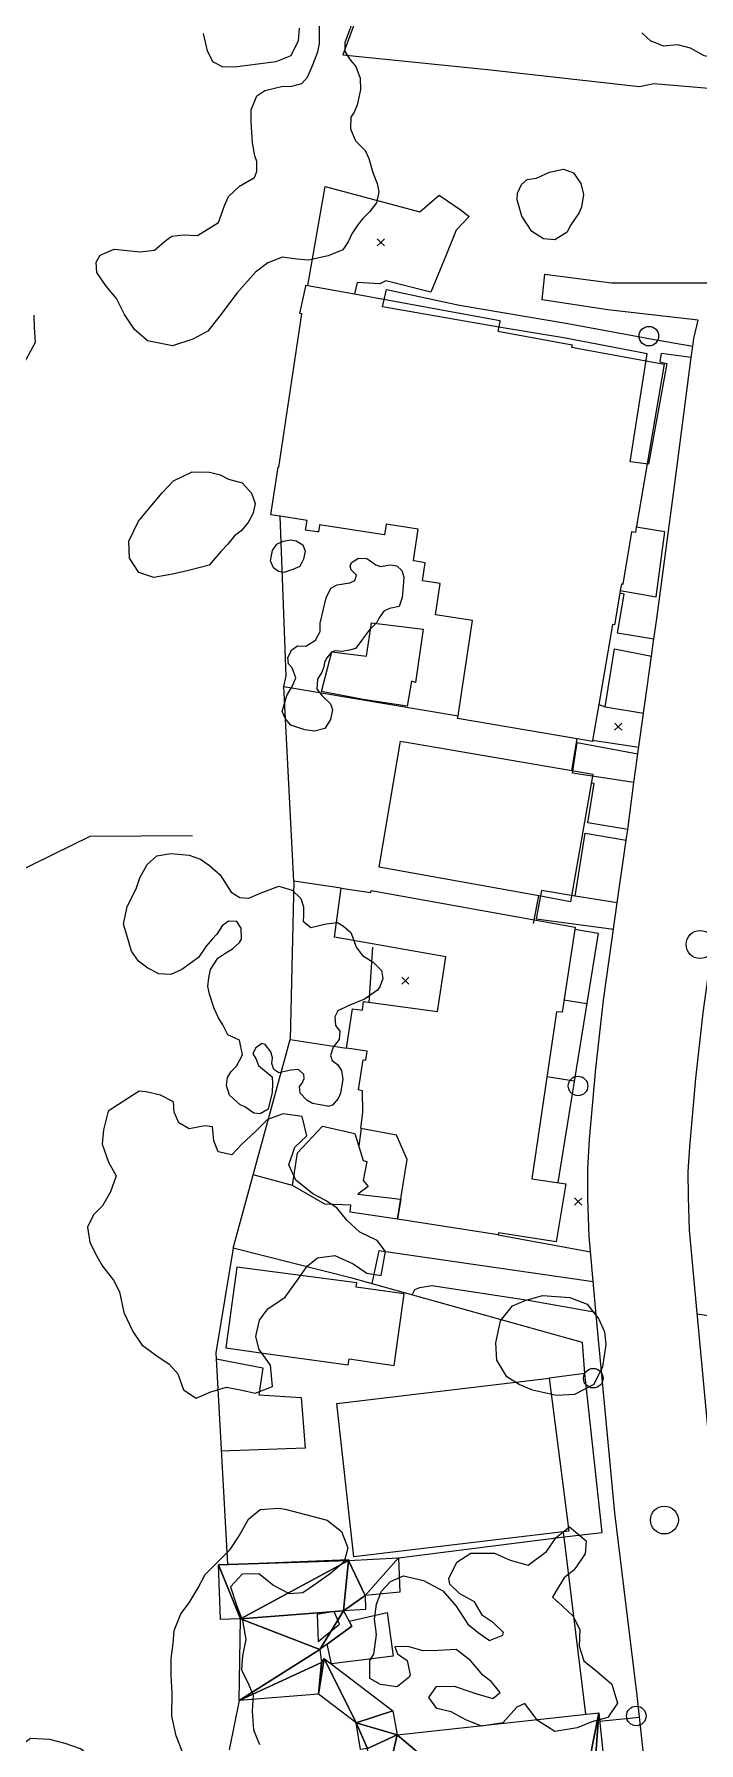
# Model space of a CAD drawing. Header units: metres. Extents: x 4652992 to 4879070, y 2074171 to 2309877.
# Drawn here: x 4653630.6 to 4653682.9, y 2307344.8 to 2307479.6 of the extents above; entities that cross this region are included whole.
import ezdxf

# ---------------------------------------------------------------- set-up
doc = ezdxf.new("R2010")
doc.units = ezdxf.units.M
doc.header["$MEASUREMENT"] = 0
doc.linetypes.add('DGN Style 2', pattern=[66.27138, 39.762828, -26.508552])
doc.linetypes.add('DGN Style 3', pattern=[92.779933, 66.271381, -26.508552])
doc.layers.get('0').update_dxf_attribs({"color": 4, "lineweight": 0})
for name, color, linetype, lineweight in [('Level 1', 2, 'Continuous', 0), ('Level 18', 5, 'Continuous', 0), ('Level 19', 38, 'DGN Style 3', 0), ('Level 20', 30, 'DGN Style 3', 0), ('Level 30', 5, 'Continuous', 0), ('Level 31', 38, 'Continuous', 0), ('Level 35', 4, 'Continuous', 0), ('Level 37', 3, 'Continuous', 0), ('Level 38', 3, 'Continuous', 0), ('Level 40', 1, 'Continuous', 0), ('Level 45', 9, 'Continuous', 0), ('Level 53', 5, 'Continuous', 0), ('Level 54', 30, 'DGN Style 2', 0), ('Level 61', 4, 'Continuous', 0), ('Level 62', 4, 'Continuous', 0), ('Level 63', 3, 'Continuous', 0)]:
    doc.layers.add(name, color=color, linetype=linetype, lineweight=lineweight)

# ---------------------------------------------------------------- blocks, each defined once
blk = doc.blocks.new('POSTE')
at = {"color": 0, "linetype": 'ByBlock', "lineweight": -2}
blk.add_circle((0, 0), 0.770001, dxfattribs=at)
blk = doc.blocks.new('AL')
at = {"color": 0, "linetype": 'ByBlock', "lineweight": -2, "ltscale": 10}
blk.add_circle((0, 0), 1.100002, dxfattribs=at)
blk = doc.blocks.new('COTA')
at = {"color": 0, "linetype": 'ByBlock', "lineweight": -2, "ltscale": 10}
for p, q in [((0, 0), (-1.419522, -1.408457)), ((-1.408457, 1.419522), (0, 0)), ((1.419522, 1.408457), (0, 0)), ((0, 0), (1.408457, -1.419522))]:
    blk.add_line(p, q, dxfattribs=at)
blk = doc.blocks.new('COTA_15')
at = {"layer": 'Level 63', "ltscale": 0.2}
for p, q in [((-1.408367, 1.419327, -0.0002), (9e-05, -0.000195, -0.0002)), ((1.419612, 1.408262, -0.0002), (9e-05, -0.000195, -0.0002)), ((9e-05, -0.000195, -0.0002), (-1.419432, -1.408652, -0.0002)), ((9e-05, -0.000195, -0.0002), (1.408547, -1.419717, -0.0002))]:
    blk.add_line(p, q, dxfattribs=at)
blk = doc.blocks.new('POSTE_1')
at = {"layer": 'Level 61'}
blk.add_circle((-4.7e-05, -1.9e-05, -2.4e-05), 0.770001, dxfattribs=at)
blk = doc.blocks.new('AL_1')
at = {"layer": 'Level 45'}
blk.add_circle((2.1e-05, 1.3e-05, 3e-05), 1.100002, dxfattribs=at)

msp = doc.modelspace()

# ---------------------------------------------------------------- linework, layer by layer
at = {"layer": 'Level 1'}
msp.add_polyline3d([(4653643.027895, 2307416.355288, 1386), (4653634.932925, 2307416.300478, 1380), (4653629.006716, 2307413.373293, 1375)], dxfattribs=at)
at = {"layer": 'Level 18', "color": 30}
for points in [[(4653676.342499, 2307409.940857, 1393.126359), (4653676.505941, 2307411.062399, 1393.082422), (4653677.227126, 2307416.011176, 1392.888552), (4653677.341865, 2307416.863001, 1392.867312), (4653677.838133, 2307420.547303, 1392.594756), (4653678.094042, 2307422.447175, 1392.454207), (4653678.146081, 2307422.820615, 1392.433962), (4653679.22064, 2307430.531799, 1392.015905), (4653679.389647, 2307431.744614, 1391.899208), (4653679.407499, 2307431.872723, 1391.888905), (4653679.66054, 2307433.688578, 1391.742865), (4653681.10562, 2307444.539233, 1390.80186), (4653682.349777, 2307454.081523, 1390.170721), (4653682.466611, 2307454.977604, 1390.11801), (4653682.54578, 2307455.584803, 1390.080706), (4653682.911748, 2307457.034767, 1389.958687)], [(4653682.450502, 2307311.433587, 1395.278311), (4653679.520929, 2307335.507838, 1395.297061), (4653678.084682, 2307348.544168, 1395.090811), (4653676.334959, 2307362.947283, 1394.640811), (4653674.864339, 2307378.556993, 1393.984561), (4653674.296415, 2307384.749403, 1393.853311), (4653674.19435, 2307387.737849, 1393.759561), (4653674.191564, 2307390.080135, 1393.665811), (4653674.335855, 2307392.404783, 1393.590811), (4653674.827698, 2307397.988113, 1393.359561), (4653675.427267, 2307403.378655, 1393.172061), (4653676.342499, 2307409.940857, 1392.953311)], [(4653690.32333, 2307312.391624, 1395.308425), (4653687.3992, 2307336.421143, 1395.327175), (4653685.963042, 2307349.456669, 1395.120925), (4653684.220873, 2307363.797599, 1394.670925), (4653682.761201, 2307379.291103, 1394.014675), (4653682.214938, 2307385.247329, 1393.883425), (4653682.125094, 2307387.877957, 1393.789675), (4653682.122762, 2307389.838949, 1393.695925), (4653682.245169, 2307391.811047, 1393.620925), (4653682.720038, 2307397.201676, 1393.389675), (4653683.297375, 2307402.392346, 1393.202175), (4653684.197375, 2307408.845336, 1392.983425)]]:
    msp.add_polyline3d(points, dxfattribs=at)
at = {"layer": 'Level 19', "linetype": 'DGN Style 3'}
msp.add_polyline3d([(4653682.911748, 2307457.034767, 1389.958687), (4653675.774949, 2307457.851582, 1390.348895), (4653670.595436, 2307458.625981, 1390.348895), (4653670.817301, 2307460.668792, 1390.348895), (4653676.067935, 2307459.966337, 1390.348895), (4653683.876674, 2307459.964232, 1389.788997)], dxfattribs=at)
at = {"layer": 'Level 20', "linetype": 'Continuous'}
msp.add_polyline3d([(4653682.821002, 2307378.656358, 1394.041561), (4653703.894555, 2307375.572942, 1388.729061), (4653708.702477, 2307374.355947, 1387.129061), (4653712.963659, 2307372.77965, 1385.979061), (4653718.039258, 2307371.309484, 1384.529061), (4653720.724998, 2307370.566594, 1384.104061), (4653726.542384, 2307369.708153, 1382.779061), (4653728.913624, 2307369.717932, 1382.504061), (4653735.759801, 2307369.633701, 1381.846914)], dxfattribs=at)
at = {"layer": 'Level 30', "color": 1}
for points in [[(4653652.123325, 2307459.768767, 1392.101873), (4653655.817154, 2307459.094241, 1392.150183), (4653667.272238, 2307457.002443, 1392.3), (4653667.251512, 2307456.888949, 1392.7142), (4653667.117123, 2307456.153009, 1395.4), (4653672.956779, 2307455.086637, 1395.4), (4653672.92144, 2307454.893112, 1395.5), (4653672.95332, 2307454.88729, 1395.5), (4653673.334293, 2307454.817721, 1395.5), (4653680.220931, 2307453.560161, 1395.5), (4653678.87704, 2307445.694676, 1395.677818), (4653678.06408, 2307440.936609, 1395.785386), (4653678.052272, 2307440.867497, 1395.786948), (4653678.050509, 2307440.85718, 1395.787181), (4653678.023922, 2307440.701573, 1395.790699), (4653677.953627, 2307440.290152, 1395.8), (4653677.654653, 2307440.341234, 1394.4), (4653676.948963, 2307436.210992, 1394.4), (4653676.945066, 2307436.188187, 1394.4), (4653676.914397, 2307436.193427, 1394.5506), (4653676.843275, 2307436.205579, 1394.9), (4653676.759253, 2307435.713815, 1394.930614), (4653676.751888, 2307435.670712, 1394.933298), (4653676.750962, 2307435.665289, 1394.933635), (4653676.720107, 2307435.484705, 1394.944877), (4653676.294364, 2307432.992927, 1395.1), (4653676.138259, 2307433.019599, 1395.1), (4653675.059638, 2307426.706675, 1395.1), (4653674.575703, 2307423.874318, 1395.1), (4653674.567672, 2307423.827311, 1395.1), (4653674.56172, 2307423.792475, 1395.1), (4653673.358252, 2307423.998099, 1395.1), (4653663.931653, 2307425.60872, 1395.1), (4653663.968477, 2307425.824246, 1395.1), (4653663.996922, 2307425.990729, 1395.1), (4653665.102178, 2307433.343022, 1394.9), (4653662.183627, 2307433.781762, 1394.6), (4653662.556024, 2307436.258991, 1393.8), (4653661.154597, 2307436.469665, 1393.8), (4653661.369648, 2307437.900212, 1393.8), (4653660.647503, 2307438.00877, 1394.1165), (4653660.45693, 2307438.037419, 1394.2), (4653660.463467, 2307438.080901, 1394.1948), (4653660.835051, 2307440.552727, 1393.9), (4653658.297932, 2307440.934127, 1393.9), (4653658.270756, 2307440.753353, 1393.7909), (4653658.173352, 2307440.105404, 1393.4), (4653658.154305, 2307440.108267, 1393.4), (4653653.045713, 2307440.876231, 1393.4), (4653653.038925, 2307440.831074, 1393.4), (4653652.962573, 2307440.323174, 1393.4), (4653652.863818, 2307440.33802, 1393.4), (4653651.954354, 2307440.474738, 1393.4), (4653652.069182, 2307441.238584, 1393.4), (4653649.933153, 2307441.559689, 1393.624882), (4653649.219641, 2307441.66695, 1393.7), (4653649.786891, 2307445.440371, 1393.7), (4653649.828515, 2307445.434114, 1393.1), (4653651.647101, 2307457.531565, 1392.4), (4653651.496757, 2307457.554166, 1392.4), (4653651.960711, 2307459.704989, 1392.112), (4653651.98011, 2307459.794919, 1392.1), (4653652.123325, 2307459.768767, 1392.101873)], [(4653661.218495, 2307432.667518, 1394.4), (4653660.608776, 2307428.458874, 1394.5), (4653660.311478, 2307428.548764, 1394.5), (4653659.951471, 2307426.572539, 1394.5), (4653656.498937, 2307427.112392, 1394.8), (4653653.20699, 2307427.74387, 1394.5), (4653654.015646, 2307430.860404, 1394.1), (4653656.755303, 2307430.527385, 1394.4), (4653657.147392, 2307433.161292, 1394.4), (4653661.218495, 2307432.667518, 1394.4)], [(4653674.582047, 2307421.217402, 1395.5), (4653672.845516, 2307411.158814, 1395.3), (4653670.339846, 2307411.609113, 1395.333213), (4653657.7569, 2307413.870417, 1395.5), (4653659.435286, 2307423.811701, 1395.5), (4653672.940193, 2307421.498615, 1395.5), (4653674.582047, 2307421.217402, 1395.5)], [(4653671.70794, 2307384.333864, 1396.744332), (4653667.164938, 2307385.04986, 1396.981832), (4653667.135789, 2307384.868118, 1396.981832), (4653659.199304, 2307386.123034, 1396.981832), (4653659.96906, 2307390.830302, 1396.975582), (4653659.121123, 2307392.740239, 1397.069332), (4653656.313545, 2307393.268565, 1397.131832), (4653656.466762, 2307394.551511, 1397.350582), (4653656.441986, 2307396.226457, 1397.638082), (4653656.127989, 2307396.327519, 1397.638082), (4653656.482021, 2307398.693726, 1397.269332), (4653656.692819, 2307398.670873, 1397.269332), (4653656.803629, 2307399.371573, 1396.575582), (4653655.167641, 2307399.59634, 1396.431832), (4653655.654282, 2307402.698481, 1396.213082), (4653656.427476, 2307402.596675, 1396.250582), (4653656.522485, 2307403.287645, 1396.250582), (4653662.360243, 2307402.488022, 1397.131832), (4653663.000901, 2307406.819079, 1398.700582), (4653654.240969, 2307408.349072, 1395.750582), (4653654.763821, 2307412.23683, 1396.375582), (4653657.077466, 2307411.878944, 1399.256832), (4653657.10699, 2307412.032877, 1399.256832), (4653673.205928, 2307409.145683, 1398.869332), (4653672.167681, 2307402.452885, 1398.731832), (4653671.729093, 2307402.475994, 1397.294332), (4653669.798614, 2307389.310423, 1396.856832), (4653672.46259, 2307388.909645, 1396.875582), (4653671.70794, 2307384.333864, 1396.744332)], [(4653648.602095, 2307375.556793, 1398.941207), (4653655.305844, 2307374.612795, 1398.778707), (4653655.372667, 2307375.087331, 1398.322457), (4653658.933877, 2307374.585854, 1397.666207), (4653659.726314, 2307380.213299, 1397.416207), (4653655.935847, 2307380.74706, 1398.766207), (4653655.983758, 2307381.087297, 1398.766207), (4653646.51897, 2307382.334502, 1398.341207), (4653645.663366, 2307375.970615, 1398.778707), (4653648.602095, 2307375.556793, 1398.941207)]]:
    msp.add_polyline3d(points, dxfattribs=at)
for points in [[(4653672.699669, 2307361.493011, 1397.809957), (4653655.761317, 2307359.474702, 1397.803707), (4653654.412165, 2307371.583889, 1397.628707), (4653671.140593, 2307373.570984, 1397.597457)], [(4653654.632348, 2307354.176198, 1398.422457), (4653654.18925, 2307355.163905, 1398.447457), (4653652.869997, 2307354.923335, 1398.566207), (4653652.940635, 2307352.810606, 1399.131832)]]:
    msp.add_3dface(points, dxfattribs=at)
at = {"layer": 'Level 31'}
for points in [[(4653659.199304, 2307386.123034, 1396.981832), (4653655.456501, 2307386.656617, 1396.850582), (4653655.508789, 2307387.223884, 1396.850582), (4653653.470998, 2307387.300825, 1396.850582), (4653650.921064, 2307388.766322, 1396.706832), (4653651.313897, 2307391.355434, 1396.569332), (4653653.278328, 2307393.439058, 1396.644332), (4653655.82444, 2307392.878105, 1396.819332), (4653656.497648, 2307390.73761, 1396.769332), (4653656.779548, 2307390.671026, 1396.763082), (4653656.492155, 2307389.161809, 1396.906832), (4653656.894963, 2307388.68924, 1397.006832), (4653656.077048, 2307388.087142, 1396.844332), (4653659.45616, 2307387.693776, 1396.979746), (4653659.199304, 2307386.123034, 1396.981832)], [(4653655.39002, 2307354.399393, 1398.084957), (4653658.391078, 2307355.092273, 1398.072457), (4653658.852988, 2307351.651677, 1398.091207), (4653653.989257, 2307351.030111, 1398.566207), (4653653.648707, 2307352.589508, 1398.566207), (4653655.605283, 2307354.00646, 1398.216207), (4653655.39002, 2307354.399393, 1398.084957)]]:
    msp.add_polyline3d(points, dxfattribs=at)
at = {"layer": 'Level 35'}
for p, q in [((4653650.233972, 2307428.13148, 1394.822362), (4653663.968477, 2307425.824246, 1395.196504)), ((4653674.109244, 2307403.094458, 1395.513865), (4653672.313062, 2307403.390046, 1395.513865)), ((4653673.120676, 2307396.996186, 1395.838865), (4653670.977676, 2307397.351447, 1395.838865)), ((4653656.325928, 2307393.266234, 1396.617422), (4653656.133903, 2307391.894153, 1396.617422)), ((4653650.921064, 2307388.766322, 1396.348672), (4653647.826211, 2307389.62448, 1396.348672)), ((4653659.278947, 2307359.414284, 1397.400582), (4653672.326524, 2307361.057018, 1397.150582)), ((4653674.033312, 2307347.059245, 1397.225582), (4653672.279467, 2307361.442941, 1397.088082)), ((4653646.709707, 2307348.154474, 1398.669332), (4653645.926026, 2307344.258326, 1398.931832))]:
    msp.add_line(p, q, dxfattribs=at)
at = {"layer": 'Level 35', "extrusion": (-0.0236246334419225, -0.0017584149973661, 0.9997193529543338), "elevation": -112602.381934, "flags": 128}
msp.add_lwpolyline([(-1955624.47473, 4810770.152329), (-1955625.284039, 4810766.458785), (-1955612.870237, 4810765.253331)], dxfattribs=at)
at = {"layer": 'Level 35', "extrusion": (0.0408961662381818, 0.019084632173909, 0.9989811211438409), "elevation": 235747.423714, "flags": 128}
msp.add_lwpolyline([(122989.96901, -5187495.440073), (122988.901069, -5187496.963449), (122972.426877, -5187485.745862)], dxfattribs=at)
at = {"layer": 'Level 35'}
for points in [[(4653673.974224, 2307373.937932, 1396.182615), (4653673.789965, 2307376.383471, 1396.182615), (4653655.700629, 2307381.440194, 1397.195115), (4653646.245855, 2307383.836049, 1397.207615), (4653650.741064, 2307400.300816, 1396.170115), (4653655.167641, 2307399.59634, 1396.431832)], [(4653672.326524, 2307361.057018, 1396.351365), (4653675.336196, 2307361.413075, 1396.213865), (4653673.974224, 2307373.937932, 1396.182615), (4653671.140593, 2307373.570984, 1396.182615)]]:
    msp.add_polyline3d(points, dxfattribs=at)
at = {"layer": 'Level 37', "extrusion": (-0.1048725842303423, 0.0415897027330578, 0.9936156388178607), "elevation": -390688.212728, "flags": 128}
msp.add_lwpolyline([(-3860412.550175, 3453262.683824), (-3860404.361183, 3453264.456587), (-3860389.191886, 3453271.50917)], dxfattribs=at)
at = {"layer": 'Level 37'}
msp.add_polyline3d([(4653644.891258, 2307375.088873, 1397.430772), (4653648.589098, 2307374.376445, 1397.374522), (4653648.252372, 2307372.258426, 1397.374522), (4653651.60816, 2307372.044816, 1397.374522), (4653651.923429, 2307368.046915, 1397.487022), (4653645.293011, 2307367.818575, 1397.777488)], dxfattribs=at)
at = {"layer": 'Level 38'}
for p, q in [((4653672.940193, 2307421.498615, 1394.322362), (4653673.358252, 2307423.998099, 1394.322362)), ((4653669.910553, 2307409.44136, 1394.722361), (4653670.339846, 2307411.609113, 1394.722361))]:
    msp.add_line(p, q, dxfattribs=at)
for points in [[(4653662.307583, 2307498.074997, 1389.8507), (4653654.887838, 2307477.951167, 1391.9507), (4653666.28092, 2307476.804042, 1390.9507), (4653678.272609, 2307475.465714, 1390.0507), (4653679.393548, 2307475.693399, 1390.0507), (4653699.821295, 2307473.953395, 1389.5507), (4653714.166689, 2307472.758232, 1389.5507), (4653724.398611, 2307472.209645, 1389.3507), (4653731.006628, 2307472.522608, 1389.3507)], [(4653651.021428, 2307412.769826, 1396.198672), (4653650.233972, 2307428.13148, 1394.822362), (4653650.427702, 2307428.985157, 1393.122362), (4653649.933153, 2307441.559689, 1393.122362)], [(4653676.759253, 2307435.713815, 1393.097302), (4653679.590578, 2307435.217129, 1392.792991), (4653680.267828, 2307440.325056, 1392.792991), (4653678.023922, 2307440.701573, 1392.792991)]]:
    msp.add_polyline3d(points, dxfattribs=at)
at = {"layer": 'Level 40', "color": 3}
msp.add_line((4653653.725454, 2307395.013955, 1396.9), (4653653.711701, 2307395.018033, 1396.895194), dxfattribs=at)
at = {"layer": 'Level 40', "color": 3, "flags": 128}
for points, elevation in [([(4653669.006317, 2307465.223938), (4653668.64223, 2307466.513584), (4653668.644655, 2307467.055837), (4653668.980575, 2307467.738793), (4653669.430239, 2307468.128961), (4653670.164176, 2307468.228144), (4653671.177164, 2307468.715666), (4653672.27729, 2307468.949322), (4653673.073061, 2307468.663746), (4653673.656732, 2307467.807683), (4653673.866553, 2307466.954229), (4653673.703836, 2307465.93354), (4653673.477856, 2307465.467378), (4653672.809919, 2307464.473945), (4653672.577616, 2307463.975029), (4653671.611463, 2307463.37682), (4653670.705755, 2307463.445541), (4653669.796111, 2307464.023776), (4653669.006317, 2307465.223938)], 1394.649835), ([(4653649.693616, 2307439.367025), (4653650.182231, 2307439.586621), (4653650.783479, 2307439.696201), (4653651.214136, 2307439.615496), (4653651.732599, 2307439.296093), (4653651.908233, 2307438.818697), (4653651.784113, 2307438.175226), (4653651.496008, 2307437.606917), (4653650.95609, 2307437.352466), (4653650.243882, 2307437.130276), (4653649.813198, 2307437.210952), (4653649.423883, 2307437.506138), (4653649.17036, 2307438.042606), (4653649.277952, 2307438.600327), (4653649.327609, 2307438.857735), (4653649.693616, 2307439.367025)], 1393.3)]:
    msp.add_lwpolyline(points, dxfattribs=dict(at, elevation=elevation))
at = {"layer": 'Level 40', "color": 3}
for points in [[(4653692.123529, 2307480.471329, 1385.57598), (4653691.62771, 2307478.728675, 1385.57598), (4653690.798754, 2307478.166637, 1385.57598), (4653690.051671, 2307478.049505, 1386.47598), (4653688.944742, 2307477.700349, 1386.47598), (4653687.4815, 2307477.577898, 1386.47598), (4653686.279328, 2307477.565616, 1386.47598), (4653684.768312, 2307477.611616, 1386.47598), (4653683.378837, 2307477.873901, 1386.47598), (4653682.294997, 2307478.477254, 1386.47598), (4653681.306182, 2307478.743675, 1386.47598), (4653680.165944, 2307478.639899, 1386.47598), (4653679.129452, 2307479.074838, 1386.47598), (4653678.446273, 2307479.682374, 1386.47598)], [(4653655.877753, 2307471.175161, 1392.47598), (4653656.654913, 2307470.415329, 1392.47598), (4653656.927858, 2307469.770179, 1392.47598), (4653657.261708, 2307468.668266, 1392.47598), (4653657.593669, 2307467.814113, 1392.47598), (4653657.713601, 2307467.148324, 1392.47598), (4653657.547834, 2307466.28893, 1392.47598), (4653657.017029, 2307465.597187, 1392.47598), (4653656.4659, 2307465.057681, 1392.47598), (4653656.067769, 2307464.538842, 1392.47598), (4653655.584847, 2307463.838015, 1392.47598), (4653655.312085, 2307463.196589, 1392.47598), (4653654.8955, 2307462.582204, 1392.47598), (4653653.720968, 2307462.093244, 1391.875979), (4653652.17863, 2307461.771468, 1391.27598), (4653651.247458, 2307461.847444, 1391.27598), (4653650.133299, 2307462.007412, 1391.27598), (4653648.961633, 2307461.565148, 1390.675979), (4653647.987444, 2307460.817809, 1389.47598), (4653646.535586, 2307459.161259, 1388.27598), (4653645.371383, 2307457.60448, 1387.375979), (4653644.242886, 2307456.170105, 1387.375979), (4653643.069563, 2307455.542351, 1387.375979), (4653641.446661, 2307455.012862, 1386.47598), (4653639.493266, 2307455.394251, 1385.57598), (4653638.459794, 2307456.288963, 1385.57598), (4653637.660107, 2307457.479141, 1385.27598), (4653637.049671, 2307458.745351, 1385.27598), (4653636.22835, 2307459.700775, 1385.27598), (4653635.483502, 2307460.79206, 1385.27598), (4653635.438609, 2307461.601575, 1385.27598), (4653635.744646, 2307462.144833, 1385.27598), (4653636.84576, 2307462.638689, 1385.27598), (4653638.912941, 2307462.417294, 1385.875979), (4653640.044569, 2307462.554576, 1385.875979), (4653640.948609, 2307463.334785, 1385.875979), (4653641.410872, 2307463.647925, 1385.875979), (4653642.30337, 2307463.753501, 1386.77598), (4653643.440378, 2307463.721028, 1387.97598), (4653645.07669, 2307464.739105, 1389.175979), (4653645.595681, 2307466.133975, 1389.175979), (4653645.87001, 2307466.778848, 1389.175979), (4653646.730203, 2307467.611919, 1389.175979), (4653647.909252, 2307468.285411, 1389.175979), (4653648.114587, 2307468.760795, 1390.07598), (4653648.118174, 2307469.554945, 1390.07598), (4653647.951491, 2307469.983745, 1390.07598), (4653647.751395, 2307471.014962, 1390.07598), (4653647.671546, 2307472.669329, 1390.07598), (4653647.654747, 2307473.616345, 1390.07598), (4653648.117423, 2307474.721379, 1390.07598), (4653648.748647, 2307475.14884, 1390.07598), (4653650.053677, 2307475.449274, 1390.07598), (4653650.860727, 2307475.495839, 1390.07598), (4653651.647355, 2307475.695253, 1390.07598), (4653652.095191, 2307476.206862, 1390.07598), (4653652.529989, 2307477.167924, 1390.07598), (4653652.925898, 2307478.185955, 1390.07598), (4653653.055346, 2307478.856881, 1390.07598), (4653653.044432, 2307480.299752, 1389.47598)], [(4653651.449432, 2307480.053786, 1389.47598), (4653651.360655, 2307479.076223, 1389.47598), (4653650.782798, 2307477.892579, 1389.47598), (4653649.600167, 2307477.416918, 1388.875979), (4653648.395776, 2307477.244456, 1388.57598), (4653647.163665, 2307477.078424, 1388.57598), (4653646.345297, 2307476.983745, 1388.57598), (4653645.40067, 2307477.012443, 1388.57598), (4653644.626689, 2307477.407328, 1388.57598), (4653644.223626, 2307478.276443, 1387.675979), (4653643.887586, 2307479.635336, 1387.07598)], [(4653655.55804, 2307480.320402, 1391.27598), (4653655.041086, 2307478.930791, 1391.27598), (4653655.055974, 2307478.233982, 1391.27598), (4653655.473521, 2307477.560383, 1391.27598), (4653655.91874, 2307477.030291, 1391.27598), (4653656.24211, 2307476.126624, 1391.27598), (4653656.268113, 2307475.229456, 1391.27598), (4653656.028207, 2307473.985838, 1391.27598), (4653655.773407, 2307473.439002, 1391.27598), (4653655.505757, 2307473.052981, 1392.175979), (4653655.493179, 2307472.118557, 1392.47598), (4653655.877753, 2307471.175161, 1392.47598)], [(4653630.513566, 2307457.414544, 1376.235195), (4653630.554508, 2307456.45591, 1377.735195), (4653630.639442, 2307455.263516, 1377.735195), (4653629.54604, 2307453.27281, 1377.735195)], [(4653645.874049, 2307444.482889, 1390.3), (4653646.939352, 2307444.193783, 1390.3), (4653647.680118, 2307443.384952, 1390.3), (4653647.971494, 2307442.571084, 1390.3), (4653647.821817, 2307441.795249, 1390.3), (4653647.412489, 2307441.068074, 1390.3), (4653646.881637, 2307440.408315, 1390.3), (4653646.357386, 2307440.015273, 1390.3), (4653645.826496, 2307439.355472, 1390.3), (4653645.268941, 2307438.789971, 1390.3), (4653644.33697, 2307437.707916, 1389.7), (4653642.730686, 2307437.293452, 1389.7), (4653641.460872, 2307436.994751, 1389.7), (4653639.974285, 2307436.736604, 1389.7), (4653638.794176, 2307437.136473, 1389.7), (4653638.067293, 2307438.256373, 1389.7), (4653638.013786, 2307439.607895, 1389.7), (4653638.76367, 2307441.166587, 1389.7), (4653639.698574, 2307442.288085, 1389.7), (4653640.63342, 2307443.409514, 1389.7), (4653641.534901, 2307444.358277, 1389.7), (4653643.017929, 2307445.063782, 1389.7), (4653644.365844, 2307445.033723, 1390.3), (4653645.223158, 2307444.828275, 1390.3), (4653645.874049, 2307444.482889, 1390.3)], [(4653653.228452, 2307429.265452, 1394.5), (4653652.897923, 2307428.706168, 1394.5), (4653652.835226, 2307427.919307, 1394.5), (4653653.286034, 2307427.377214, 1394.8), (4653653.925551, 2307426.769818, 1394.8), (4653654.057802, 2307426.301645, 1394.8), (4653653.909222, 2307425.531231, 1394.8), (4653653.459919, 2307424.817029, 1394.8), (4653652.663531, 2307424.611148, 1394.8), (4653651.88193, 2307424.712917, 1394.8), (4653650.797837, 2307425.092977, 1394.8), (4653650.35653, 2307425.574623, 1394.8), (4653650.111859, 2307426.152562, 1394.8), (4653650.469538, 2307427.430045, 1394.5), (4653650.927395, 2307428.187425, 1394.5), (4653651.180254, 2307428.805655, 1394.5), (4653650.89081, 2307429.614066, 1394.5), (4653650.593665, 2307429.921863, 1393.9), (4653650.555529, 2307430.417513, 1393.9), (4653650.851656, 2307431.028252, 1393.9), (4653651.3133, 2307431.341545, 1393.9), (4653651.975206, 2307431.306488, 1393.9), (4653652.736284, 2307431.785753, 1393.9), (4653653.091921, 2307432.474101, 1393.9), (4653653.086855, 2307433.141146, 1393.9), (4653653.578763, 2307435.118201, 1394.2), (4653653.950737, 2307435.891836, 1394.2), (4653654.446807, 2307436.153989, 1394.2), (4653655.434057, 2307436.298356, 1393.9), (4653655.827756, 2307436.49102, 1393.9), (4653655.953415, 2307436.911498, 1393.9), (4653655.546385, 2307437.342969, 1393.9), (4653655.466932, 2307437.624268, 1393.9), (4653655.5678, 2307437.916183, 1393.9), (4653656.12359, 2307438.256058, 1393.9), (4653656.785291, 2307438.220867, 1393.9), (4653657.493356, 2307437.732992, 1393.9), (4653657.84861, 2307437.597129, 1393.6), (4653658.62967, 2307437.71729, 1393.6), (4653659.15424, 2307437.663413, 1393.6), (4653659.526616, 2307437.282714, 1393.6), (4653659.693828, 2307436.762792, 1393.6), (4653659.624508, 2307435.709759, 1393.6), (4653659.560071, 2307435.144399, 1393.6), (4653659.333494, 2307434.43173, 1393.6), (4653658.567428, 2307434.290664, 1393.9), (4653658.122523, 2307434.06319, 1393.9), (4653657.757049, 2307433.554434, 1393.9), (4653657.55365, 2307433.192918, 1393.9), (4653656.964095, 2307432.575877, 1394.2), (4653656.658276, 2307432.144942, 1394.2), (4653656.301197, 2307431.679209, 1394.2), (4653655.884595, 2307431.135841, 1394.2), (4653655.413347, 2307431.002128, 1394.2), (4653654.813097, 2307430.892551, 1394.2), (4653654.331867, 2307430.938229, 1394.2), (4653654.006094, 2307430.866043, 1394.2), (4653653.597692, 2307430.365464, 1394.2), (4653653.445594, 2307430.03884, 1394.2), (4653653.379495, 2307429.696122, 1394.2), (4653653.228452, 2307429.265452, 1394.5)], [(4653646.98418, 2307399.080213, 1394.2), (4653646.744009, 2307400.229043, 1394.2), (4653645.820347, 2307400.667382, 1393), (4653645.431997, 2307401.439736, 1393), (4653645.085102, 2307401.998488, 1393), (4653644.72897, 2307402.723688, 1393), (4653644.369706, 2307403.861282, 1393), (4653644.237643, 2307404.462404, 1393), (4653644.328096, 2307405.145608, 1393), (4653644.458451, 2307405.82137, 1393), (4653645.041489, 2307406.701009, 1393), (4653645.659862, 2307407.121068, 1393), (4653646.175415, 2307407.436742, 1393), (4653646.729284, 2307407.951141, 1393), (4653646.893335, 2307408.205801, 1392.4), (4653646.876987, 2307409.070912, 1391.2), (4653646.521471, 2307409.591412, 1391.2), (4653645.865955, 2307409.631073, 1391.2), (4653645.381281, 2307409.267236, 1391.2), (4653644.962804, 2307408.601987, 1391.2), (4653644.59814, 2307408.215743, 1391.2), (4653644.114992, 2307407.645102, 1391.2), (4653643.518735, 2307406.761188, 1390.6), (4653642.18936, 2307405.800995, 1389.4), (4653641.326614, 2307405.423398, 1389.4), (4653640.380413, 2307405.475476, 1389.4), (4653639.51129, 2307405.927347, 1389.4), (4653638.78568, 2307406.476739, 1389.4), (4653638.226742, 2307407.243591, 1389.4), (4653637.848354, 2307408.515243, 1389.4), (4653637.601234, 2307409.389675, 1389.4), (4653637.871231, 2307410.788954, 1389.4), (4653638.598175, 2307412.185797, 1389.4), (4653638.888287, 2307413.042831, 1389.4), (4653639.465489, 2307414.094766, 1389.4), (4653640.221771, 2307414.781924, 1389.4), (4653641.33463, 2307414.946951, 1389.4), (4653642.781681, 2307414.838494, 1390), (4653643.672926, 2307414.506674, 1390), (4653644.36526, 2307414.005133, 1390), (4653645.219478, 2307413.266551, 1390), (4653646.071813, 2307411.905608, 1390.9), (4653646.771628, 2307411.48477, 1391.8), (4653647.483713, 2307411.433884, 1393), (4653648.453054, 2307411.870201, 1394.2), (4653649.831974, 2307412.393107, 1395.7), (4653650.881527, 2307412.074319, 1395.7), (4653651.576677, 2307411.411687, 1395.7), (4653651.779939, 2307410.75883, 1395.7), (4653651.776982, 2307410.103442, 1395.7), (4653651.764836, 2307409.61375, 1395.7), (4653652.371332, 2307409.13169, 1395.7), (4653653.579568, 2307409.400766, 1396.3), (4653654.4661, 2307409.522128, 1396.3), (4653654.943735, 2307409.228286, 1396.3), (4653655.505402, 2307408.717081, 1396.9), (4653655.731088, 2307408.184022, 1396.9), (4653655.94154, 2307407.57198, 1396.9), (4653656.429418, 2307406.908227, 1396.9), (4653657.272399, 2307406.382866, 1396.9), (4653657.926369, 2307405.729103, 1396.9), (4653658.049927, 2307405.092389, 1396.9), (4653657.8016, 2307404.443152, 1396.9), (4653657.629412, 2307404.188848, 1396.9), (4653656.590014, 2307403.482411, 1396.9), (4653655.314072, 2307402.938424, 1396.6), (4653654.501235, 2307402.557673, 1396.6), (4653654.243554, 2307402.073493, 1396.6), (4653654.319918, 2307401.404278, 1396.6), (4653654.640279, 2307400.935248, 1396.6), (4653654.597675, 2307400.288193, 1396.6), (4653654.111232, 2307399.682834, 1396.6), (4653653.902377, 2307399.025775, 1396.6), (4653654.032083, 2307398.633188, 1396.6), (4653654.462243, 2307398.307488, 1396.6), (4653654.782603, 2307397.838484, 1396.6), (4653654.891001, 2307397.122378, 1396.6), (4653654.707077, 2307396.058887, 1396.9), (4653654.504387, 2307395.646499, 1396.9), (4653654.073035, 2307395.112969, 1396.9), (4653653.725455, 2307395.013956, 1396.9)], [(4653653.711701, 2307395.018033, 1396.895194), (4653652.494986, 2307395.251401, 1397.105194), (4653652.038078, 2307395.494056, 1397.105194), (4653651.519209, 2307396.047846, 1397.105194), (4653651.47976, 2307396.569306, 1397.105194), (4653651.680132, 2307396.845457, 1397.105194), (4653651.847295, 2307397.210314, 1397.105194), (4653651.810966, 2307397.515397, 1397.105194), (4653651.390165, 2307397.911258, 1397.105194), (4653650.784148, 2307397.865659, 1397.105194), (4653649.842023, 2307397.656822, 1397.105194), (4653649.442396, 2307397.912908, 1397.105194), (4653649.282367, 2307398.381973, 1397.105194), (4653649.339427, 2307398.853691, 1397.105194), (4653649.20503, 2307399.316704, 1395.635194), (4653648.775091, 2307399.903407, 1394.585194), (4653648.493145, 2307399.969978, 1394.585194), (4653648.000351, 2307399.60114, 1394.585194), (4653647.789503, 2307399.165732, 1394.585194), (4653648.024866, 2307398.786701, 1394.585194), (4653648.249753, 2307398.248412, 1394.585194), (4653649.310002, 2307397.351157, 1394.795194), (4653649.349451, 2307396.829697, 1394.795194), (4653649.315125, 2307396.110015, 1394.795194), (4653649.002195, 2307394.782239, 1395.005194), (4653648.375225, 2307394.418126, 1395.005194), (4653647.876192, 2307394.482043, 1395.005194), (4653647.153831, 2307394.976059, 1395.005194), (4653646.787413, 2307395.143439, 1395.005194), (4653645.939793, 2307395.909625, 1395.005194), (4653645.711786, 2307396.664291, 1395.005194), (4653645.804953, 2307397.289214, 1394.795194), (4653646.0791, 2307397.763587, 1394.585194), (4653646.501017, 2307398.176114, 1394.585194), (4653646.98418, 2307399.080213, 1394.2)], [(4653636.377494, 2307394.640012, 1390.175), (4653636.02574, 2307393.150234, 1390.15), (4653635.899918, 2307392.04099, 1390.3875), (4653636.407969, 2307390.619349, 1390.975), (4653637.020641, 2307389.525536, 1391.475), (4653636.562729, 2307388.27777, 1392.1375), (4653635.948621, 2307387.175363, 1392.5625), (4653635.232899, 2307386.449486, 1393.1375), (4653634.758296, 2307385.476842, 1393.9), (4653634.941825, 2307384.294545, 1394.575), (4653635.378587, 2307383.377863, 1394.9875), (4653635.93818, 2307382.405057, 1395.6125), (4653636.794995, 2307381.307825, 1396.6), (4653637.283315, 2307380.378968, 1396.9375), (4653637.607887, 2307378.756593, 1397.65), (4653638.341887, 2307377.254477, 1398.3), (4653639.044026, 2307376.193772, 1398.7875), (4653640.231411, 2307375.343893, 1399.5625), (4653641.191327, 2307374.683321, 1399.9875), (4653641.88284, 2307373.923424, 1399.2625), (4653642.318098, 2307372.654563, 1398.775), (4653643.335636, 2307372.007501, 1398.95), (4653644.485062, 2307372.495369, 1399.575), (4653645.713346, 2307372.856143, 1400), (4653646.911323, 2307372.627477, 1400.25), (4653647.974339, 2307372.403564, 1400.475), (4653649.348193, 2307372.919788, 1400.85), (4653649.170712, 2307374.588781, 1400.975), (4653648.292661, 2307375.826617, 1400.975), (4653648.021185, 2307376.866975, 1400.975), (4653648.324421, 2307378.151267, 1400.8875), (4653648.96735, 2307379.029924, 1400.825), (4653650.329058, 2307379.955787, 1400.8), (4653651.419306, 2307381.460996, 1400.8), (4653652.080429, 2307382.416711, 1400.675), (4653652.887138, 2307383.066866, 1400.175), (4653654.265554, 2307383.256596, 1399.5875), (4653655.687976, 2307382.595275, 1399.125), (4653656.764658, 2307381.852892, 1399.025), (4653657.917142, 2307381.662088, 1398.95), (4653658.25675, 2307383.561505, 1398.75), (4653657.589495, 2307384.424146, 1398.75), (4653656.224696, 2307385.098977, 1398.775), (4653655.196531, 2307386.046846, 1399.1875), (4653654.418574, 2307387.016983, 1399.425), (4653653.517803, 2307387.582234, 1399.55), (4653652.527564, 2307388.114377, 1399.6125), (4653651.176398, 2307389.192759, 1399.525), (4653650.619829, 2307390.408913, 1399.125), (4653651.108064, 2307391.785108, 1398.6375), (4653652.058824, 2307392.699543, 1398.2625), (4653651.684213, 2307394.225262, 1397.925), (4653650.178405, 2307394.41815, 1397.9), (4653648.957706, 2307393.974231, 1398.1625), (4653648.032726, 2307393.053708, 1398.2875), (4653646.922747, 2307392.041283, 1398.3125), (4653646.125142, 2307391.199152, 1398.3125), (4653645.062127, 2307391.423064, 1397.875), (4653644.722418, 2307392.289709, 1397.125), (4653644.604097, 2307393.402372, 1396.325), (4653643.999043, 2307393.491019, 1395.0625), (4653642.769239, 2307393.239076, 1394.3875), (4653641.95339, 2307393.702919, 1393.35), (4653641.581838, 2307394.549965, 1392.6875), (4653641.531766, 2307395.37533, 1391.6125), (4653640.509683, 2307395.887875, 1390.875), (4653639.375394, 2307396.155737, 1390.275), (4653638.841614, 2307396.200435, 1390.15), (4653636.377494, 2307394.640012, 1390.175)], [(4653672.788583, 2307379.924591, 1397.828737), (4653674.135798, 2307379.404694, 1397.791237), (4653675.072973, 2307378.22914, 1397.797487), (4653675.51126, 2307377.225217, 1397.841237), (4653675.628096, 2307376.230056, 1397.897487), (4653675.362064, 2307374.465311, 1398.034987), (4653674.683283, 2307373.066856, 1398.147487), (4653673.149112, 2307372.273662, 1398.372487), (4653671.718473, 2307372.208549, 1398.503737), (4653669.847914, 2307372.623652, 1398.472487), (4653668.791446, 2307373.061412, 1398.416237), (4653667.815138, 2307373.668367, 1398.366237), (4653667.021978, 2307374.998029, 1398.191237), (4653666.937753, 2307376.361756, 1397.997487), (4653667.328506, 2307378.083594, 1397.772487), (4653668.268143, 2307379.272592, 1397.678737), (4653669.270272, 2307379.694282, 1397.709987), (4653670.616406, 2307380.088442, 1397.784987), (4653672.788583, 2307379.924591, 1397.828737)], [(4653642.396182, 2307343.670488, 1399.381615), (4653641.74178, 2307345.358366, 1399.169115), (4653641.407394, 2307346.916778, 1399.094115), (4653641.425848, 2307348.714521, 1399.031615), (4653641.3604, 2307350.155544, 1398.981615), (4653641.342269, 2307351.453724, 1398.981615), (4653641.516693, 2307352.652427, 1398.831615), (4653641.591845, 2307353.658973, 1398.706615), (4653642.121272, 2307354.989318, 1399.031615), (4653642.759036, 2307355.862731, 1399.556615), (4653643.468986, 2307357.042534, 1399.781615), (4653644.04055, 2307358.093348, 1400.306615), (4653645.033317, 2307359.098403, 1400.531615), (4653646.014052, 2307360.052393, 1400.431615), (4653646.69994, 2307361.130066, 1400.231615), (4653647.445984, 2307362.463065, 1400.106615), (4653648.378595, 2307363.212794, 1400.056615), (4653649.804652, 2307363.306637, 1399.981615), (4653650.328147, 2307363.236672, 1399.981615), (4653653.641443, 2307362.367685, 1399.806615)], [(4653653.641443, 2307362.367685, 1399.806615), (4653654.780532, 2307361.479697, 1399.956615), (4653655.282996, 2307360.177408, 1400.231615), (4653654.999757, 2307359.087809, 1400.356615), (4653653.91883, 2307358.159937, 1400.456615), (4653652.722195, 2307357.313221, 1400.519115), (4653651.726737, 2307356.63411, 1400.519115), (4653650.684355, 2307356.557831, 1400.519115), (4653649.40872, 2307357.209137, 1400.481615), (4653648.250085, 2307358.128644, 1400.619115), (4653646.952317, 2307358.112756, 1400.719115), (4653646.018628, 2307357.12317, 1400.731615), (4653646.518232, 2307355.579485, 1400.681615), (4653646.980039, 2307354.448193, 1400.644115), (4653647.249795, 2307352.958858, 1400.606615), (4653646.975683, 2307351.67882, 1400.556615), (4653646.896752, 2307350.540909, 1400.544115), (4653647.380964, 2307349.619496, 1400.581615), (4653647.809673, 2307348.576722, 1400.669115), (4653647.726316, 2307347.305372, 1400.756615), (4653647.836848, 2307345.826791, 1400.769115), (4653648.324193, 2307344.68946, 1400.756615)], [(4653673.017088, 2307354.831133, 1399.387865), (4653673.571138, 2307353.745759, 1399.162865), (4653673.521343, 2307352.440272, 1399.131615), (4653673.882621, 2307351.279514, 1398.887865), (4653674.957968, 2307350.406893, 1398.706615), (4653676.104765, 2307349.436725, 1398.600365), (4653676.53784, 2307347.949833, 1398.662865), (4653675.786042, 2307346.810366, 1398.900365), (4653674.50392, 2307346.454949, 1399.062865), (4653673.360049, 2307345.99963, 1399.300365), (4653671.609486, 2307345.714672, 1399.431615), (4653670.232459, 2307346.564549, 1399.319115), (4653669.225634, 2307347.905585, 1399.162865), (4653668.592832, 2307347.62416, 1399.050365), (4653667.490599, 2307346.375946, 1399.187865), (4653665.812467, 2307346.126264, 1399.187865), (4653664.581491, 2307346.63307, 1399.175365), (4653663.431575, 2307347.25543, 1399.087865), (4653662.30621, 2307347.521679, 1399.062865), (4653661.668847, 2307348.373075, 1398.937865), (4653662.279773, 2307349.252494, 1398.900365), (4653663.661926, 2307349.275792, 1398.900365), (4653665.064303, 2307348.809273, 1398.875365), (4653665.461565, 2307348.661393, 1398.887865), (4653666.70285, 2307348.313826, 1398.875365), (4653667.294809, 2307348.766592, 1398.837865), (4653666.580716, 2307349.636141, 1398.825365), (4653665.916752, 2307350.14353, 1398.837865), (4653664.949571, 2307351.315473, 1398.962865), (4653663.827907, 2307352.173665, 1399.162865), (4653662.433791, 2307352.099304, 1399.325365), (4653661.211078, 2307352.06523, 1399.400365), (4653660.020946, 2307352.400695, 1399.337865), (4653658.98923, 2307352.375326, 1399.350365), (4653659.182508, 2307351.817619, 1399.200365), (4653659.954759, 2307351.311558, 1399.250365), (4653660.20147, 2307350.175338, 1399.387865), (4653660.102469, 2307349.983191, 1399.412865), (4653659.202568, 2307349.252979, 1399.437865), (4653659.113876, 2307349.22007, 1399.450365), (4653657.862282, 2307349.408399, 1399.450365), (4653657.026916, 2307349.875501, 1399.450365), (4653657.011417, 2307351.307319, 1399.450365), (4653657.34163, 2307351.795065, 1399.450365), (4653657.547034, 2307353.363244, 1399.462865), (4653657.369419, 2307354.563955, 1399.500365), (4653657.536259, 2307355.737064, 1399.500365), (4653657.940922, 2307356.773068, 1399.512865), (4653658.63023, 2307357.526157, 1399.512865), (4653659.680914, 2307357.978179, 1399.475365), (4653661.241078, 2307357.609061, 1399.387865), (4653662.776294, 2307356.787758, 1399.275365), (4653663.820205, 2307355.597661, 1399.250365), (4653664.727575, 2307354.170406, 1399.225365), (4653665.546651, 2307353.518535, 1399.212865), (4653666.448436, 2307352.874042, 1399.187865), (4653667.493139, 2307353.300532, 1399.187865), (4653667.540987, 2307353.504782, 1399.187865), (4653666.751817, 2307354.284309, 1399.162865), (4653665.883241, 2307354.840106, 1399.100365), (4653665.274131, 2307355.927334, 1398.975365), (4653664.098637, 2307356.555745, 1398.875365), (4653663.309467, 2307357.335272, 1398.737865), (4653663.251705, 2307357.780078, 1398.712865), (4653663.875618, 2307359.060618, 1398.587865), (4653664.986112, 2307359.767952, 1398.475365), (4653666.846584, 2307359.758924, 1398.450365), (4653668.071578, 2307359.226587, 1398.562865), (4653669.485917, 2307358.81113, 1398.675365), (4653670.953854, 2307359.891984, 1398.637865), (4653671.70132, 2307361.008561, 1398.537865), (4653672.759008, 2307361.836174, 1398.412865), (4653674.068993, 2307360.744804, 1398.350365), (4653673.989192, 2307359.71278, 1398.362865), (4653673.12911, 2307358.461168, 1398.475365), (4653672.329862, 2307357.814928, 1398.537865), (4653671.714607, 2307356.801802, 1398.562865), (4653671.40997, 2307356.308005, 1398.800365), (4653671.694616, 2307356.02509, 1399.012865), (4653671.836112, 2307355.937721, 1399.150365), (4653673.017088, 2307354.831133, 1399.387865)], [(4653628.705816, 2307342.720428, 1390.4), (4653628.37162, 2307341.3039, 1390.475), (4653628.246818, 2307340.082541, 1390.725), (4653628.997208, 2307338.762766, 1391.3), (4653630.334882, 2307338.201344, 1391.75), (4653631.417829, 2307337.944969, 1392.0875), (4653632.954541, 2307338.342589, 1392.5), (4653634.186436, 2307338.948339, 1392.7125), (4653634.848115, 2307339.90663, 1392.625), (4653635.405177, 2307340.998462, 1392.8875), (4653635.682889, 2307341.367814, 1393.175), (4653635.862218, 2307342.358715, 1392.825), (4653635.313507, 2307343.494778, 1392.4625), (4653634.203455, 2307344.328635, 1392.1625), (4653632.996183, 2307344.750411, 1391.8375), (4653631.79039, 2307345.063062, 1391.4875), (4653630.259913, 2307345.15345, 1390.825), (4653629.833571, 2307344.846478, 1390.4), (4653628.705816, 2307342.720428, 1390.4)]]:
    msp.add_polyline3d(points, dxfattribs=at)
at = {"layer": 'Level 53', "color": 212}
msp.add_line((4653675.12365, 2307346.522435, 1396.072355), (4653678.273172, 2307346.833301, 1395.11788), dxfattribs=at)
for points in [[(4653677.838133, 2307420.547303, 1392.594756), (4653672.994713, 2307421.290215, 1393.148895), (4653673.368723, 2307423.704231, 1393.148895), (4653678.146081, 2307422.820615, 1392.433962)], [(4653676.505941, 2307411.062399, 1393.082422), (4653673.206758, 2307411.601155, 1393.395941), (4653670.544901, 2307412.035835, 1393.648895), (4653670.116943, 2307409.814974, 1393.648895), (4653676.216241, 2307408.995792, 1393.148895)], [(4653674.624557, 2307381.171481, 1393.929147), (4653665.345566, 2307382.5137, 1395.091647), (4653657.718, 2307383.62766, 1395.185397), (4653657.167539, 2307381.030132, 1395.185397)], [(4653660.357921, 2307380.138287, 1395.185397), (4653660.552497, 2307380.564329, 1395.185397), (4653660.958573, 2307380.738125, 1395.185397), (4653661.911288, 2307380.877198, 1395.185397), (4653669.491406, 2307379.733989, 1394.879147), (4653674.844265, 2307378.775871, 1393.979922)]]:
    msp.add_polyline3d(points, dxfattribs=at)
at = {"layer": 'Level 54', "extrusion": (0.1872463599630607, -0.0335710099956709, 0.9817391649356026), "elevation": 795288.317581, "flags": 128}
msp.add_lwpolyline([(3092465.11392, -4096961.243567), (3092469.749879, -4096961.158408), (3092469.690426, -4096964.192072)], dxfattribs=at)
at = {"layer": 'Level 54', "extrusion": (0.1495549094763628, -0.0226108378765814, 0.9884948553543594), "elevation": 645184.530261, "flags": 128}
msp.add_lwpolyline([(2977155.796476, -4207268.096927), (2977160.829701, -4207268.116434), (2977160.757943, -4207271.451465)], dxfattribs=at)
at = {"layer": 'Level 54', "linetype": 'Continuous'}
for points in [[(4653682.349777, 2307454.081523, 1390.1855), (4653679.981656, 2307454.401853, 1390.4736), (4653679.955407, 2307454.266396, 1390.4652), (4653679.876062, 2307453.741521, 1390.5219), (4653680.428749, 2307453.6146, 1390.5219), (4653678.980278, 2307445.682251, 1390.6443), (4653677.542501, 2307445.855286, 1390.608769), (4653678.8887, 2307454.387, 1390.4775), (4653672.429531, 2307455.620891, 1390.3736), (4653667.175193, 2307456.47101, 1390.2919), (4653658.020285, 2307458.07791, 1389.9), (4653658.339554, 2307459.436905, 1389.9736), (4653664.09102, 2307458.204158, 1390.0736), (4653672.635981, 2307456.77221, 1390.3736), (4653679.595221, 2307455.467639, 1390.3736), (4653682.466611, 2307454.977604, 1390.1287)], [(4653679.407499, 2307431.872723, 1391.8889), (4653676.533403, 2307432.334874, 1392.593), (4653677.060216, 2307435.426112, 1392.593), (4653676.720107, 2307435.484705, 1392.593)], [(4653677.341865, 2307416.863001, 1392.8673), (4653674.205409, 2307417.391436, 1393.393), (4653674.686815, 2307420.494162, 1393.393), (4653674.459587, 2307420.508069, 1393.393)]]:
    msp.add_polyline3d(points, dxfattribs=at)
at = {"layer": 'Level 62'}
for p, q in [((4653678.214502, 2307423.313063, 1392.544008), (4653674.575901, 2307423.874287, 1392.686627)), ((4653656.95303, 2307403.201654, 1394.0768), (4653657.246263, 2307407.577433, 1394.0768)), ((4653667.135789, 2307384.868119, 1394.145115), (4653674.406432, 2307383.549825, 1393.878737))]:
    msp.add_line(p, q, dxfattribs=at)
at = {"layer": 'Level 62', "elevation": 1390.0768, "flags": 128}
msp.add_lwpolyline([(4653652.12336, 2307459.768964), (4653653.496188, 2307467.572026), (4653660.958803, 2307465.57627), (4653662.48719, 2307466.878974), (4653664.139424, 2307465.749964), (4653664.855466, 2307465.206211), (4653663.826588, 2307464.127615), (4653663.05, 2307462.228963), (4653661.833432, 2307459.231442), (4653658.266093, 2307460.129586), (4653657.810655, 2307459.897103), (4653656.007232, 2307460.00901), (4653655.817195, 2307459.094437)], dxfattribs=at)
at = {"layer": 'Level 62', "extrusion": (0.1513747820373778, 0.4125205681983594, 0.8982830601633537), "elevation": 1657561.048629, "flags": 128}
msp.add_lwpolyline([(-3573938.816903, -3385315.969231), (-3573939.348101, -3385315.98623), (-3573942.366704, -3385316.618617)], dxfattribs=at)

# ---------------------------------------------------------------- block references
at = {"layer": 'Level 45', "zscale": 0.1}
msp.add_blockref('AL', (4653683.048649, 2307407.782216, 1393.235297), dxfattribs=at)
at = {"layer": 'Level 45'}
msp.add_blockref('AL_1', (4653680.23625, 2307362.38415, 1394.7606), dxfattribs=at)
at = {"layer": 'Level 61', "zscale": 0.1}
for p in [(4653679.012846, 2307455.772186, 1390.384808), (4653673.427149, 2307396.62485, 1393.884808)]:
    msp.add_blockref('POSTE', p, dxfattribs=at)
at = {"layer": 'Level 61'}
for p in [(4653674.62695, 2307373.56905, 1394.37935), (4653678.01835, 2307346.92695, 1395.3231)]:
    msp.add_blockref('POSTE_1', p, dxfattribs=at)
at = {"layer": 'Level 63', "xscale": 0.2, "yscale": 0.2, "zscale": 0.1}
for p in [(4653657.879956, 2307463.164351, 1390.0768), (4653676.598583, 2307424.959903, 1392.584508), (4653659.817024, 2307404.926861, 1394.0768)]:
    msp.add_blockref('COTA', p, dxfattribs=at)
at = {"layer": 'Level 63', "ltscale": 0.2, "xscale": 0.2, "yscale": 0.2, "zscale": 0.2}
msp.add_blockref('COTA_15', (4653673.4329, 2307387.50335, 1394.11625), dxfattribs=at)

# ---------------------------------------------------------------- meshes
at = {"layer": 'Level 30', "color": 1}
mesh = msp.add_polyface(dxfattribs=at)
corners = [(4653673.732724, 2307315.986076, 1400.554815), (4653655.907255, 2307314.001291, 1400.492315), (4653655.698177, 2307315.879034, 1400.317315), (4653657.336336, 2307316.061436, 1400.317315), (4653657.122686, 2307317.980233, 1400.311065), (4653652.101896, 2307317.42119, 1400.567315), (4653651.259104, 2307324.99035, 1400.473565), (4653657.296272, 2307325.662561, 1400.461065), (4653657.859018, 2307320.608509, 1400.011065), (4653668.322029, 2307321.773518, 1399.479815), (4653667.404015, 2307330.018251, 1399.117315), (4653663.80537, 2307329.617558, 1399.073565), (4653663.726431, 2307330.326514, 1399.073565), (4653664.189694, 2307330.378096, 1399.054815), (4653664.128283, 2307330.929637, 1398.992315), (4653667.547051, 2307331.310301, 1399.104815), (4653667.597974, 2307330.852959, 1399.136065), (4653672.749902, 2307331.426603, 1399.273565), (4653672.485054, 2307334.103361, 1398.942315), (4653657.965445, 2307332.274294, 1399.004815), (4653657.298307, 2307338.265903, 1399.873565), (4653657.501802, 2307338.288561, 1399.867315), (4653656.826394, 2307344.354434, 1399.017315), (4653656.288597, 2307344.29351, 1399.017315), (4653655.927196, 2307346.399034, 1398.937425), (4653652.970352, 2307348.654535, 1399.161065), (4653646.709706, 2307348.154474, 1398.942315), (4653646.829924, 2307354.582642, 1398.736065), (4653645.237451, 2307354.528116, 1398.354815), (4653645.094903, 2307358.861762, 1398.161065), (4653655.333634, 2307359.283268, 1398.786065), (4653655.328428, 2307359.203685, 1398.786065), (4653659.278948, 2307359.414284, 1398.398565), (4653659.369704, 2307356.698989, 1398.311065), (4653656.649623, 2307356.439841, 1398.461065), (4653656.669257, 2307355.317258, 1398.461065), (4653654.944062, 2307355.21343, 1398.411065), (4653655.605283, 2307354.00646, 1398.248565), (4653653.067622, 2307352.168687, 1399.136065), (4653653.190971, 2307351.142797, 1399.054815), (4653653.415603, 2307351.46681, 1399.073565), (4653658.831376, 2307347.344012, 1399.048565), (4653659.180997, 2307345.442992, 1398.854815), (4653675.056125, 2307347.170548, 1398.442315), (4653676.386991, 2307334.396832, 1398.967315), (4653674.121888, 2307334.178245, 1398.892315), (4653674.458439, 2307331.647266, 1399.667315), (4653676.611452, 2307331.90583, 1399.286065), (4653678.19411, 2307319.34195, 1399.148565), (4653673.370751, 2307318.691253, 1400.417315)]
mesh.append_faces([[corners[k] for k in face] for face in [(48, 46, 47), (13, 11, 12), (3, 1, 2), (16, 14, 15), (29, 27, 28), (31, 29, 30), (36, 34, 35), (38, 36, 37), (24, 22, 23), (8, 6, 7), (45, 43, 44), (21, 19, 20), (34, 32, 33)]], dxfattribs={"vtx0": -1, "color": 1})
mesh.append_faces([[corners[k] for k in face] for face in [(17, 10, 16), (10, 17, 9), (9, 4, 8), (14, 16, 13), (27, 38, 26), (22, 42, 21), (6, 8, 5), (5, 8, 4), (43, 18, 42)]], dxfattribs={"vtx0": -1, "vtx1": -1, "color": 1})
mesh.append_faces([[corners[k] for k in face] for face in [(46, 49, 17), (10, 13, 16), (17, 49, 9), (3, 9, 0), (27, 29, 31), (27, 31, 36), (31, 34, 36), (38, 27, 36), (24, 42, 22), (43, 45, 18), (42, 18, 21)]], dxfattribs={"vtx0": -1, "vtx1": -1, "vtx2": -1, "color": 1})
mesh.append_faces([[corners[k] for k in face] for face in [(46, 48, 49), (13, 10, 11), (9, 49, 0), (9, 3, 4), (3, 0, 1), (34, 31, 32), (26, 38, 39), (24, 40, 41), (40, 24, 25), (39, 25, 26), (25, 39, 40), (24, 41, 42), (21, 18, 19), (17, 45, 46), (45, 17, 18)]], dxfattribs={"vtx0": -1, "vtx2": -1, "color": 1})

doc.saveas('drawing.dxf')
